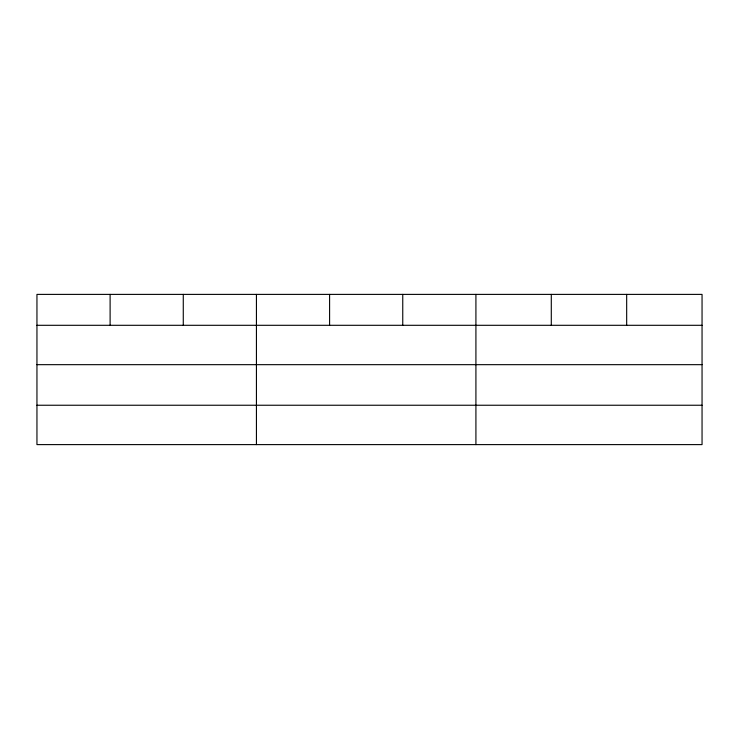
<?xml version="1.0" encoding="UTF-8"?>
<svg xmlns="http://www.w3.org/2000/svg" width="739" height="739" viewBox="0 0 739 739"><rect width="100%" height="100%" fill="white"/><g stroke="black" fill="none" stroke-linecap="round" stroke-linejoin="round"><path stroke-width="1.11" d="M702.05 364.669L702.05 294.39L36.95 294.39L36.95 444.61L702.05 444.61L702.05 364.669L36.95 364.669M36.95 325.299L702.05 325.299M36.95 405.24L702.05 405.24M626.672 294.39L626.672 325.299M551.294 294.39L551.294 325.299M475.916 294.39L475.916 444.61M402.755 294.39L402.755 325.299M329.594 294.39L329.594 325.299M256.433 294.39L256.433 444.61M183.272 294.39L183.272 325.299M110.111 294.39L110.111 325.299"/></g></svg>
